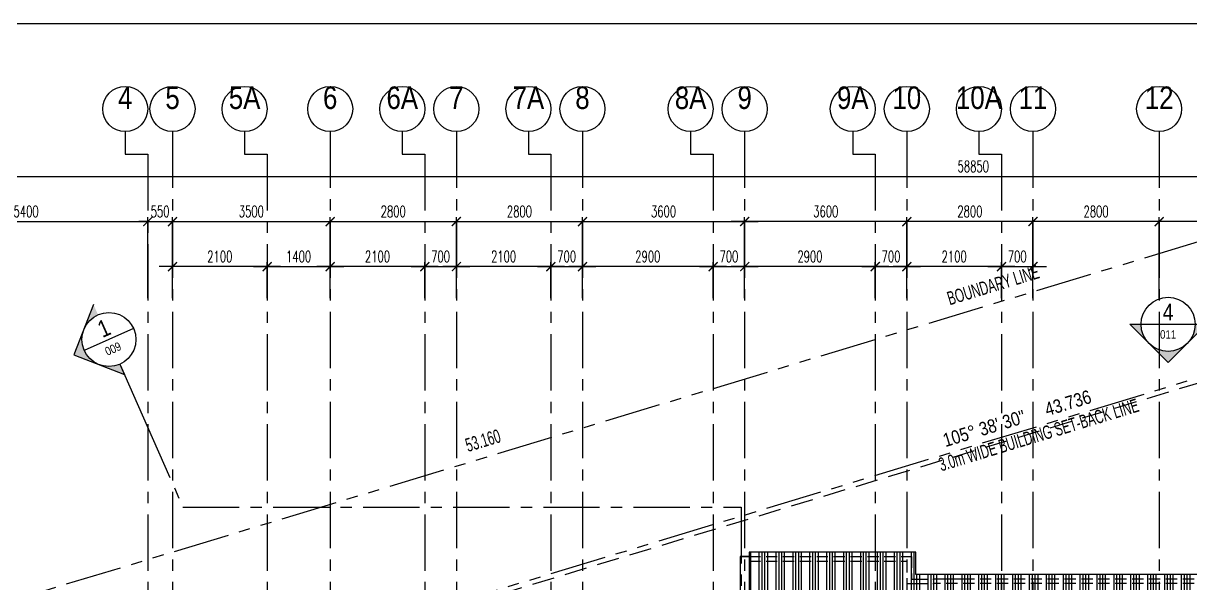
# Model space of a CAD drawing. Extents: x -202 to 81900, y 0 to 57000.
# Drawn here: x 13289 to 39200, y 44561 to 57000 of the extents above; entities that cross this region are included whole.
import ezdxf
from ezdxf.enums import TextEntityAlignment as Align

# ---------------------------------------------------------------- set-up
doc = ezdxf.new("R2010")
doc.units = 0
doc.header["$LTSCALE"] = 1000
doc.header["$MEASUREMENT"] = 0
for name, pattern in [('CENTER', [2, 1.25, -0.25, 0.25, -0.25]), ('DASHED', [0.75, 0.5, -0.25]), ('HIDDEN', [0.375, 0.25, -0.125]), ('PHANTOM', [2.5, 1.25, -0.25, 0.25, -0.25, 0.25, -0.25])]:
    doc.linetypes.add(name, pattern=pattern)
doc.layers.get('0').update_dxf_attribs({"linetype": 'CONTINUOUS'})
doc.layers.get('DEFPOINTS').update_dxf_attribs({"color": 8, "linetype": 'CONTINUOUS'})
for name, color, linetype in [('A-_ANOT----_D-', 7, 'CONTINUOUS'), ('A-_ANOTGRID_E-', 8, 'CENTER'), ('A-_ANOTSYBL_E-', 7, 'CONTINUOUS'), ('A-_ANOTTBLK_E-', 7, 'CONTINUOUS'), ('A-_DOOR----_E-', 7, 'CONTINUOUS'), ('A-_ROOF----_E-', 5, 'CONTINUOUS'), ('A-_ROOF----_H-', 8, 'CONTINUOUS'), ('A-_SANIFIXR_E-', 7, 'CONTINUOUS'), ('A-_SITEBNRY_E-', 1, 'PHANTOM'), ('A-_SITESTBK_E-', 1, 'DASHED'), ('A-_WALL----_E-', 1, 'CONTINUOUS')]:
    doc.layers.add(name, color=color, linetype=linetype)
doc.styles.add('ARIAL-NARROW', font='ARIALN.TTF')
doc.styles.add('ROMANS', font='romans.shx', dxfattribs={"width": 0.65, "height": 250})
doc.dimstyles.new('DIM100', dxfattribs={"dimscale": 100, "dimtxt": 2, "dimasz": 2, "dimexe": 1, "dimexo": 3, "dimgap": 1, "dimtad": 1, "dimdec": 1, "dimzin": 15, "dimtxsty": 'ROMANS', "dimcen": 1, "dimdle": 3, "dimclrd": 8, "dimclre": 8, "dimclrt": 7, "dimazin": 3, "dimtfac": 1, "dimtdec": 1, "dimtix": 1, "dimtmove": 0, "dimatfit": 3, "dimtolj": 1, "dimtzin": 15})

# ---------------------------------------------------------------- blocks, each defined once
blk = doc.blocks.new('SHA10001')
at = {"layer": 'DEFPOINTS'}
blk.add_lwpolyline([(0, 0), (0, 570), (817, 570), (817, 0)], close=True, dxfattribs=at)
at = {"layer": 'A-_ANOTTBLK_E-', "color": 8}
for tag, p, height, style in [('-DWGTTL1-', (698.87, 208.16), 5, 'ARIAL-NARROW'), ('-DWGTTL2-', (698.87, 200.16), 5, 'ARIAL-NARROW'), ('-DWGTTL3-', (698.87, 192.16), 5, 'ARIAL-NARROW'), ('-OWNERSNAME-', (697.85, 167.17), 2, 'ARIAL-NARROW'), ('-ADDRESS-', (697.85, 164.35), 2, 'ARIAL-NARROW'), ('-ADDRESS/POSTCODE-', (697.97, 161.4), 2, 'ARIAL-NARROW'), ('-FREEHOLD-', (747, 156.36), 1.75, 'ROMANS'), ('-SCALE-', (720, 50.65), 2, 'ARIAL-NARROW'), ('-DATE-', (720, 44.75), 2, 'ARIAL-NARROW'), ('-DRAWN-', (720, 38.85), 2, 'ARIAL-NARROW'), ('-CHK-', (720, 32.26), 2, 'ARIAL-NARROW'), ('-DWGNO-', (746.69, 32.5), 3, 'ARIAL-NARROW'), ('-', (786.67, 32.5), 3.5, 'ARIAL-NARROW'), ('-FILENAME-', (720, 26.26), 2, 'ARIAL-NARROW')]:
    blk.add_attdef(tag, p, '', height=height, dxfattribs=dict(at, style=style))
at = {"layer": 'A-_ANOTTBLK_E-', "color": 8, "ltscale": 0.3, "style": 'ARIAL-NARROW'}
blk.add_attdef('-JOBNO-', (747, 44.5), '', height=3.5, dxfattribs=at)
blk = doc.blocks.new('SYMBOL_ELEVBACK')
at = {"layer": 'A-_ANOTSYBL_E-'}
h = blk.add_hatch(color=256, dxfattribs=at)
h.paths.add_polyline_path([(-8.49, 0), (-4.24, -4.24, -0.198912), (-6, 0)])
h.paths.add_polyline_path([(6, 0, -0.198912), (4.24, -4.24), (8.49, 0)])
blk.add_hatch(color=256, dxfattribs=at).paths.add_polyline_path([(-4.24, -4.24), (0, -8.49), (4.24, -4.24, -0.414214)])
for p, q in [((-8.49, 0), (8.49, 0)), ((-8.49, 0), (0, -8.49)), ((0, -8.49), (8.49, 0))]:
    blk.add_line(p, q, dxfattribs=at)
blk.add_circle((0, 0), 6, dxfattribs=at)
blk = doc.blocks.new('SYMBOL_SECTIONLEFT2')
at = {"layer": 'A-_ANOTSYBL_E-'}
h = blk.add_hatch(color=256, dxfattribs=at)
h.paths.add_polyline_path([(0, 8.49), (0, 6, 0.198912), (-4.24, 4.24)])
h.paths.add_polyline_path([(-4.24, -4.24, 0.198912), (0, -6), (0, -8.49)])
blk.add_hatch(color=256, dxfattribs=at).paths.add_polyline_path([(-4.24, -4.24, -0.198912), (-6, 0, -0.198912), (-4.24, 4.24), (-8.49, 0)])
for p, q in [((0, 8.49), (-8.49, 0)), ((-8.49, 0), (0, -8.49)), ((6, 0), (-6, 0)), ((0, -6), (0, -21)), ((0, -6), (0, -8.49))]:
    blk.add_line(p, q, dxfattribs=at)
blk.add_circle((0, 0), 6, dxfattribs=at)
blk = doc.blocks.new('_ARCHTICK')
at = {"color": 0, "linetype": 'BYBLOCK', "const_width": 0.15}
blk.add_lwpolyline([(-0.5, -0.5), (0.5, 0.5)], dxfattribs=at)
blk = doc.blocks.new('*D0')
at = {"layer": 'A-_WALL----_E-', "color": 8}
for p, q in [((16050, 50899), (16050, 52699)), ((16600, 50899), (16600, 52699)), ((16050, 52599), (15850, 52599)), ((16050, 52599), (16600, 52599)), ((16600, 52599), (16800, 52599))]:
    blk.add_line(p, q, dxfattribs=at)
at = {"layer": 'DEFPOINTS', "color": 0}
for p in [(16600, 52599), (16050, 50599), (16600, 50599)]:
    blk.add_point(p, dxfattribs=at)
at = {"layer": 'A-_WALL----_E-', "color": 8, "xscale": 200, "yscale": 200, "zscale": 200}
blk.add_blockref('_ARCHTICK', (16050, 52599), dxfattribs=at)
at = {"layer": 'A-_WALL----_E-', "color": 8, "xscale": 200, "yscale": 200, "zscale": 200, "rotation": 180}
blk.add_blockref('_ARCHTICK', (16600, 52599), dxfattribs=at)
at = {"layer": 'A-_WALL----_E-', "color": 7, "insert": (16325, 52824), "char_height": 250, "attachment_point": 5, "style": 'ROMANS'}
blk.add_mtext('\\A1;550', dxfattribs=at)
blk = doc.blocks.new('*D3')
at = {"layer": 'A-_ANOT----_D-', "color": 8}
for p, q in [((10650, 50899), (10650, 52699)), ((16050, 50899), (16050, 52699)), ((10350, 52599), (16350, 52599))]:
    blk.add_line(p, q, dxfattribs=at)
at = {"layer": 'DEFPOINTS', "color": 0}
for p in [(16050, 52599), (10650, 50599), (16050, 50599)]:
    blk.add_point(p, dxfattribs=at)
at = {"layer": 'A-_ANOT----_D-', "color": 8, "xscale": 200, "yscale": 200, "zscale": 200, "rotation": 180}
blk.add_blockref('_ARCHTICK', (10650, 52599), dxfattribs=at)
at = {"layer": 'A-_ANOT----_D-', "color": 8, "xscale": 200, "yscale": 200, "zscale": 200}
blk.add_blockref('_ARCHTICK', (16050, 52599), dxfattribs=at)
at = {"layer": 'A-_ANOT----_D-', "color": 7, "insert": (13350, 52824), "char_height": 250, "attachment_point": 5, "style": 'ROMANS'}
blk.add_mtext('\\A1;5400', dxfattribs=at)
blk = doc.blocks.new('*D4')
at = {"layer": 'A-_ANOT----_D-', "color": 8}
for p, q in [((16600, 50899), (16600, 52699)), ((20100, 50899), (20100, 52699)), ((16300, 52599), (20400, 52599))]:
    blk.add_line(p, q, dxfattribs=at)
at = {"layer": 'DEFPOINTS', "color": 0}
for p in [(20100, 52599), (16600, 50599), (20100, 50599)]:
    blk.add_point(p, dxfattribs=at)
at = {"layer": 'A-_ANOT----_D-', "color": 8, "xscale": 200, "yscale": 200, "zscale": 200, "rotation": 180}
blk.add_blockref('_ARCHTICK', (16600, 52599), dxfattribs=at)
at = {"layer": 'A-_ANOT----_D-', "color": 8, "xscale": 200, "yscale": 200, "zscale": 200}
blk.add_blockref('_ARCHTICK', (20100, 52599), dxfattribs=at)
at = {"layer": 'A-_ANOT----_D-', "color": 7, "insert": (18350, 52824), "char_height": 250, "attachment_point": 5, "style": 'ROMANS'}
blk.add_mtext('\\A1;3500', dxfattribs=at)
blk = doc.blocks.new('*D5')
at = {"layer": 'A-_ANOT----_D-', "color": 8}
for p, q in [((20100, 50899), (20100, 52699)), ((22900, 50899), (22900, 52699)), ((19800, 52599), (23200, 52599))]:
    blk.add_line(p, q, dxfattribs=at)
at = {"layer": 'DEFPOINTS', "color": 0}
for p in [(22900, 52599), (20100, 50599), (22900, 50599)]:
    blk.add_point(p, dxfattribs=at)
at = {"layer": 'A-_ANOT----_D-', "color": 8, "xscale": 200, "yscale": 200, "zscale": 200, "rotation": 180}
blk.add_blockref('_ARCHTICK', (20100, 52599), dxfattribs=at)
at = {"layer": 'A-_ANOT----_D-', "color": 8, "xscale": 200, "yscale": 200, "zscale": 200}
blk.add_blockref('_ARCHTICK', (22900, 52599), dxfattribs=at)
at = {"layer": 'A-_ANOT----_D-', "color": 7, "insert": (21500, 52824), "char_height": 250, "attachment_point": 5, "style": 'ROMANS'}
blk.add_mtext('\\A1;2800', dxfattribs=at)
blk = doc.blocks.new('*D6')
at = {"layer": 'A-_ANOT----_D-', "color": 8}
for p, q in [((22900, 50899), (22900, 52699)), ((25700, 50899), (25700, 52699)), ((22600, 52599), (26000, 52599))]:
    blk.add_line(p, q, dxfattribs=at)
at = {"layer": 'DEFPOINTS', "color": 0}
for p in [(25700, 52599), (22900, 50599), (25700, 50599)]:
    blk.add_point(p, dxfattribs=at)
at = {"layer": 'A-_ANOT----_D-', "color": 8, "xscale": 200, "yscale": 200, "zscale": 200, "rotation": 180}
blk.add_blockref('_ARCHTICK', (22900, 52599), dxfattribs=at)
at = {"layer": 'A-_ANOT----_D-', "color": 8, "xscale": 200, "yscale": 200, "zscale": 200}
blk.add_blockref('_ARCHTICK', (25700, 52599), dxfattribs=at)
at = {"layer": 'A-_ANOT----_D-', "color": 7, "insert": (24300, 52824), "char_height": 250, "attachment_point": 5, "style": 'ROMANS'}
blk.add_mtext('\\A1;2800', dxfattribs=at)
blk = doc.blocks.new('*D7')
at = {"layer": 'A-_ANOT----_D-', "color": 8}
for p, q in [((25700, 50899), (25700, 52699)), ((29300, 50899), (29300, 52699)), ((25400, 52599), (29600, 52599))]:
    blk.add_line(p, q, dxfattribs=at)
at = {"layer": 'DEFPOINTS', "color": 0}
for p in [(29300, 52599), (25700, 50599), (29300, 50599)]:
    blk.add_point(p, dxfattribs=at)
at = {"layer": 'A-_ANOT----_D-', "color": 8, "xscale": 200, "yscale": 200, "zscale": 200, "rotation": 180}
blk.add_blockref('_ARCHTICK', (25700, 52599), dxfattribs=at)
at = {"layer": 'A-_ANOT----_D-', "color": 8, "xscale": 200, "yscale": 200, "zscale": 200}
blk.add_blockref('_ARCHTICK', (29300, 52599), dxfattribs=at)
at = {"layer": 'A-_ANOT----_D-', "color": 7, "insert": (27500, 52824), "char_height": 250, "attachment_point": 5, "style": 'ROMANS'}
blk.add_mtext('\\A1;3600', dxfattribs=at)
blk = doc.blocks.new('*D14')
at = {"layer": 'A-_ANOT----_D-', "color": 8}
for p, q in [((4950, 50899), (4950, 53699)), ((63800, 49899), (63800, 53699)), ((4650, 53599), (64100, 53599))]:
    blk.add_line(p, q, dxfattribs=at)
at = {"layer": 'DEFPOINTS', "color": 0}
for p in [(63800, 53599), (4950, 50599), (63800, 49599)]:
    blk.add_point(p, dxfattribs=at)
at = {"layer": 'A-_ANOT----_D-', "color": 8, "xscale": 200, "yscale": 200, "zscale": 200, "rotation": 180}
blk.add_blockref('_ARCHTICK', (4950, 53599), dxfattribs=at)
at = {"layer": 'A-_ANOT----_D-', "color": 8, "xscale": 200, "yscale": 200, "zscale": 200}
blk.add_blockref('_ARCHTICK', (63800, 53599), dxfattribs=at)
at = {"layer": 'A-_ANOT----_D-', "color": 7, "insert": (34375, 53824), "char_height": 250, "attachment_point": 5, "style": 'ROMANS'}
blk.add_mtext('\\A1;58850', dxfattribs=at)
blk = doc.blocks.new('*D23')
at = {"layer": 'A-_ANOT----_D-', "color": 8}
for p, q in [((38500, 50899), (38500, 52699)), ((42000, 50899), (42000, 52699)), ((42300, 52599), (38200, 52599))]:
    blk.add_line(p, q, dxfattribs=at)
at = {"layer": 'DEFPOINTS', "color": 0}
for p in [(38500, 52599), (38500, 50599), (42000, 50599)]:
    blk.add_point(p, dxfattribs=at)
at = {"layer": 'A-_ANOT----_D-', "color": 8, "xscale": 200, "yscale": 200, "zscale": 200, "rotation": 180}
blk.add_blockref('_ARCHTICK', (38500, 52599), dxfattribs=at)
at = {"layer": 'A-_ANOT----_D-', "color": 8, "xscale": 200, "yscale": 200, "zscale": 200}
blk.add_blockref('_ARCHTICK', (42000, 52599), dxfattribs=at)
at = {"layer": 'A-_ANOT----_D-', "color": 7, "insert": (40250, 52824), "char_height": 250, "attachment_point": 5, "style": 'ROMANS'}
blk.add_mtext('\\A1;3500', dxfattribs=at)
blk = doc.blocks.new('*D24')
at = {"layer": 'A-_ANOT----_D-', "color": 8}
for p, q in [((35700, 50899), (35700, 52699)), ((38500, 50899), (38500, 52699)), ((38800, 52599), (35400, 52599))]:
    blk.add_line(p, q, dxfattribs=at)
at = {"layer": 'DEFPOINTS', "color": 0}
for p in [(35700, 52599), (35700, 50599), (38500, 50599)]:
    blk.add_point(p, dxfattribs=at)
at = {"layer": 'A-_ANOT----_D-', "color": 8, "xscale": 200, "yscale": 200, "zscale": 200, "rotation": 180}
blk.add_blockref('_ARCHTICK', (35700, 52599), dxfattribs=at)
at = {"layer": 'A-_ANOT----_D-', "color": 8, "xscale": 200, "yscale": 200, "zscale": 200}
blk.add_blockref('_ARCHTICK', (38500, 52599), dxfattribs=at)
at = {"layer": 'A-_ANOT----_D-', "color": 7, "insert": (37100, 52824), "char_height": 250, "attachment_point": 5, "style": 'ROMANS'}
blk.add_mtext('\\A1;2800', dxfattribs=at)
blk = doc.blocks.new('*D25')
at = {"layer": 'A-_ANOT----_D-', "color": 8}
for p, q in [((32900, 50899), (32900, 52699)), ((35700, 50899), (35700, 52699)), ((36000, 52599), (32600, 52599))]:
    blk.add_line(p, q, dxfattribs=at)
at = {"layer": 'DEFPOINTS', "color": 0}
for p in [(32900, 52599), (32900, 50599), (35700, 50599)]:
    blk.add_point(p, dxfattribs=at)
at = {"layer": 'A-_ANOT----_D-', "color": 8, "xscale": 200, "yscale": 200, "zscale": 200, "rotation": 180}
blk.add_blockref('_ARCHTICK', (32900, 52599), dxfattribs=at)
at = {"layer": 'A-_ANOT----_D-', "color": 8, "xscale": 200, "yscale": 200, "zscale": 200}
blk.add_blockref('_ARCHTICK', (35700, 52599), dxfattribs=at)
at = {"layer": 'A-_ANOT----_D-', "color": 7, "insert": (34300, 52824), "char_height": 250, "attachment_point": 5, "style": 'ROMANS'}
blk.add_mtext('\\A1;2800', dxfattribs=at)
blk = doc.blocks.new('*D26')
at = {"layer": 'A-_ANOT----_D-', "color": 8}
for p, q in [((29300, 50899), (29300, 52699)), ((32900, 50899), (32900, 52699)), ((33200, 52599), (29000, 52599))]:
    blk.add_line(p, q, dxfattribs=at)
at = {"layer": 'DEFPOINTS', "color": 0}
for p in [(29300, 52599), (29300, 50599), (32900, 50599)]:
    blk.add_point(p, dxfattribs=at)
at = {"layer": 'A-_ANOT----_D-', "color": 8, "xscale": 200, "yscale": 200, "zscale": 200, "rotation": 180}
blk.add_blockref('_ARCHTICK', (29300, 52599), dxfattribs=at)
at = {"layer": 'A-_ANOT----_D-', "color": 8, "xscale": 200, "yscale": 200, "zscale": 200}
blk.add_blockref('_ARCHTICK', (32900, 52599), dxfattribs=at)
at = {"layer": 'A-_ANOT----_D-', "color": 7, "insert": (31100, 52824), "char_height": 250, "attachment_point": 5, "style": 'ROMANS'}
blk.add_mtext('\\A1;3600', dxfattribs=at)
blk = doc.blocks.new('*D33')
at = {"layer": 'A-_ANOT----_D-', "color": 8}
for p, q in [((18400, 51599), (20400, 51599)), ((18700, 50899), (18700, 51699)), ((20100, 50899), (20100, 51699))]:
    blk.add_line(p, q, dxfattribs=at)
at = {"layer": 'DEFPOINTS', "color": 0}
for p in [(20100, 51599), (18700, 50599), (20100, 50599)]:
    blk.add_point(p, dxfattribs=at)
at = {"layer": 'A-_ANOT----_D-', "color": 8, "xscale": 200, "yscale": 200, "zscale": 200, "rotation": 180}
blk.add_blockref('_ARCHTICK', (18700, 51599), dxfattribs=at)
at = {"layer": 'A-_ANOT----_D-', "color": 8, "xscale": 200, "yscale": 200, "zscale": 200}
blk.add_blockref('_ARCHTICK', (20100, 51599), dxfattribs=at)
at = {"layer": 'A-_ANOT----_D-', "color": 7, "insert": (19400, 51824), "char_height": 250, "attachment_point": 5, "style": 'ROMANS'}
blk.add_mtext('\\A1;1400', dxfattribs=at)
blk = doc.blocks.new('*D34')
at = {"layer": 'A-_ANOT----_D-', "color": 8}
for p, q in [((19000, 51599), (16300, 51599)), ((16600, 50899), (16600, 51699)), ((18700, 50899), (18700, 51699))]:
    blk.add_line(p, q, dxfattribs=at)
at = {"layer": 'DEFPOINTS', "color": 0}
for p in [(16600, 51599), (16600, 50599), (18700, 50599)]:
    blk.add_point(p, dxfattribs=at)
at = {"layer": 'A-_ANOT----_D-', "color": 8, "xscale": 200, "yscale": 200, "zscale": 200, "rotation": 180}
blk.add_blockref('_ARCHTICK', (16600, 51599), dxfattribs=at)
at = {"layer": 'A-_ANOT----_D-', "color": 8, "xscale": 200, "yscale": 200, "zscale": 200}
blk.add_blockref('_ARCHTICK', (18700, 51599), dxfattribs=at)
at = {"layer": 'A-_ANOT----_D-', "color": 7, "insert": (17650, 51824), "char_height": 250, "attachment_point": 5, "style": 'ROMANS'}
blk.add_mtext('\\A1;2100', dxfattribs=at)
blk = doc.blocks.new('*D35')
at = {"layer": 'A-_ANOT----_D-', "color": 8}
for p, q in [((21900, 51599), (23200, 51599)), ((22200, 50899), (22200, 51699)), ((22900, 50899), (22900, 51699))]:
    blk.add_line(p, q, dxfattribs=at)
at = {"layer": 'DEFPOINTS', "color": 0}
for p in [(22900, 51599), (22200, 50599), (22900, 50599)]:
    blk.add_point(p, dxfattribs=at)
at = {"layer": 'A-_ANOT----_D-', "color": 8, "xscale": 200, "yscale": 200, "zscale": 200, "rotation": 180}
blk.add_blockref('_ARCHTICK', (22200, 51599), dxfattribs=at)
at = {"layer": 'A-_ANOT----_D-', "color": 8, "xscale": 200, "yscale": 200, "zscale": 200}
blk.add_blockref('_ARCHTICK', (22900, 51599), dxfattribs=at)
at = {"layer": 'A-_ANOT----_D-', "color": 7, "insert": (22550, 51824), "char_height": 250, "attachment_point": 5, "style": 'ROMANS'}
blk.add_mtext('\\A1;700', dxfattribs=at)
blk = doc.blocks.new('*D36')
at = {"layer": 'A-_ANOT----_D-', "color": 8}
for p, q in [((22500, 51599), (19800, 51599)), ((20100, 50899), (20100, 51699)), ((22200, 50899), (22200, 51699))]:
    blk.add_line(p, q, dxfattribs=at)
at = {"layer": 'DEFPOINTS', "color": 0}
for p in [(20100, 51599), (20100, 50599), (22200, 50599)]:
    blk.add_point(p, dxfattribs=at)
at = {"layer": 'A-_ANOT----_D-', "color": 8, "xscale": 200, "yscale": 200, "zscale": 200, "rotation": 180}
blk.add_blockref('_ARCHTICK', (20100, 51599), dxfattribs=at)
at = {"layer": 'A-_ANOT----_D-', "color": 8, "xscale": 200, "yscale": 200, "zscale": 200}
blk.add_blockref('_ARCHTICK', (22200, 51599), dxfattribs=at)
at = {"layer": 'A-_ANOT----_D-', "color": 7, "insert": (21150, 51824), "char_height": 250, "attachment_point": 5, "style": 'ROMANS'}
blk.add_mtext('\\A1;2100', dxfattribs=at)
blk = doc.blocks.new('*D37')
at = {"layer": 'A-_ANOT----_D-', "color": 8}
for p, q in [((24700, 51599), (26000, 51599)), ((25000, 50899), (25000, 51699)), ((25700, 50899), (25700, 51699))]:
    blk.add_line(p, q, dxfattribs=at)
at = {"layer": 'DEFPOINTS', "color": 0}
for p in [(25700, 51599), (25000, 50599), (25700, 50599)]:
    blk.add_point(p, dxfattribs=at)
at = {"layer": 'A-_ANOT----_D-', "color": 8, "xscale": 200, "yscale": 200, "zscale": 200, "rotation": 180}
blk.add_blockref('_ARCHTICK', (25000, 51599), dxfattribs=at)
at = {"layer": 'A-_ANOT----_D-', "color": 8, "xscale": 200, "yscale": 200, "zscale": 200}
blk.add_blockref('_ARCHTICK', (25700, 51599), dxfattribs=at)
at = {"layer": 'A-_ANOT----_D-', "color": 7, "insert": (25350, 51824), "char_height": 250, "attachment_point": 5, "style": 'ROMANS'}
blk.add_mtext('\\A1;700', dxfattribs=at)
blk = doc.blocks.new('*D38')
at = {"layer": 'A-_ANOT----_D-', "color": 8}
for p, q in [((25300, 51599), (22600, 51599)), ((22900, 50899), (22900, 51699)), ((25000, 50899), (25000, 51699))]:
    blk.add_line(p, q, dxfattribs=at)
at = {"layer": 'DEFPOINTS', "color": 0}
for p in [(22900, 51599), (22900, 50599), (25000, 50599)]:
    blk.add_point(p, dxfattribs=at)
at = {"layer": 'A-_ANOT----_D-', "color": 8, "xscale": 200, "yscale": 200, "zscale": 200, "rotation": 180}
blk.add_blockref('_ARCHTICK', (22900, 51599), dxfattribs=at)
at = {"layer": 'A-_ANOT----_D-', "color": 8, "xscale": 200, "yscale": 200, "zscale": 200}
blk.add_blockref('_ARCHTICK', (25000, 51599), dxfattribs=at)
at = {"layer": 'A-_ANOT----_D-', "color": 7, "insert": (23950, 51824), "char_height": 250, "attachment_point": 5, "style": 'ROMANS'}
blk.add_mtext('\\A1;2100', dxfattribs=at)
blk = doc.blocks.new('*D39')
at = {"layer": 'A-_ANOT----_D-', "color": 8}
for p, q in [((28300, 51599), (29600, 51599)), ((28600, 50899), (28600, 51699)), ((29300, 50899), (29300, 51699))]:
    blk.add_line(p, q, dxfattribs=at)
at = {"layer": 'DEFPOINTS', "color": 0}
for p in [(29300, 51599), (28600, 50599), (29300, 50599)]:
    blk.add_point(p, dxfattribs=at)
at = {"layer": 'A-_ANOT----_D-', "color": 8, "xscale": 200, "yscale": 200, "zscale": 200, "rotation": 180}
blk.add_blockref('_ARCHTICK', (28600, 51599), dxfattribs=at)
at = {"layer": 'A-_ANOT----_D-', "color": 8, "xscale": 200, "yscale": 200, "zscale": 200}
blk.add_blockref('_ARCHTICK', (29300, 51599), dxfattribs=at)
at = {"layer": 'A-_ANOT----_D-', "color": 7, "insert": (28950, 51824), "char_height": 250, "attachment_point": 5, "style": 'ROMANS'}
blk.add_mtext('\\A1;700', dxfattribs=at)
blk = doc.blocks.new('*D40')
at = {"layer": 'A-_ANOT----_D-', "color": 8}
for p, q in [((28900, 51599), (25400, 51599)), ((25700, 50899), (25700, 51699)), ((28600, 50899), (28600, 51699))]:
    blk.add_line(p, q, dxfattribs=at)
at = {"layer": 'DEFPOINTS', "color": 0}
for p in [(25700, 51599), (25700, 50599), (28600, 50599)]:
    blk.add_point(p, dxfattribs=at)
at = {"layer": 'A-_ANOT----_D-', "color": 8, "xscale": 200, "yscale": 200, "zscale": 200, "rotation": 180}
blk.add_blockref('_ARCHTICK', (25700, 51599), dxfattribs=at)
at = {"layer": 'A-_ANOT----_D-', "color": 8, "xscale": 200, "yscale": 200, "zscale": 200}
blk.add_blockref('_ARCHTICK', (28600, 51599), dxfattribs=at)
at = {"layer": 'A-_ANOT----_D-', "color": 7, "insert": (27150, 51824), "char_height": 250, "attachment_point": 5, "style": 'ROMANS'}
blk.add_mtext('\\A1;2900', dxfattribs=at)
blk = doc.blocks.new('*D41')
at = {"layer": 'A-_ANOT----_D-', "color": 8}
for p, q in [((31900, 51599), (33200, 51599)), ((32200, 50899), (32200, 51699)), ((32900, 50899), (32900, 51699))]:
    blk.add_line(p, q, dxfattribs=at)
at = {"layer": 'DEFPOINTS', "color": 0}
for p in [(32900, 51599), (32200, 50599), (32900, 50599)]:
    blk.add_point(p, dxfattribs=at)
at = {"layer": 'A-_ANOT----_D-', "color": 8, "xscale": 200, "yscale": 200, "zscale": 200, "rotation": 180}
blk.add_blockref('_ARCHTICK', (32200, 51599), dxfattribs=at)
at = {"layer": 'A-_ANOT----_D-', "color": 8, "xscale": 200, "yscale": 200, "zscale": 200}
blk.add_blockref('_ARCHTICK', (32900, 51599), dxfattribs=at)
at = {"layer": 'A-_ANOT----_D-', "color": 7, "insert": (32550, 51824), "char_height": 250, "attachment_point": 5, "style": 'ROMANS'}
blk.add_mtext('\\A1;700', dxfattribs=at)
blk = doc.blocks.new('*D42')
at = {"layer": 'A-_ANOT----_D-', "color": 8}
for p, q in [((32500, 51599), (29000, 51599)), ((29300, 50899), (29300, 51699)), ((32200, 50899), (32200, 51699))]:
    blk.add_line(p, q, dxfattribs=at)
at = {"layer": 'DEFPOINTS', "color": 0}
for p in [(29300, 51599), (29300, 50599), (32200, 50599)]:
    blk.add_point(p, dxfattribs=at)
at = {"layer": 'A-_ANOT----_D-', "color": 8, "xscale": 200, "yscale": 200, "zscale": 200, "rotation": 180}
blk.add_blockref('_ARCHTICK', (29300, 51599), dxfattribs=at)
at = {"layer": 'A-_ANOT----_D-', "color": 8, "xscale": 200, "yscale": 200, "zscale": 200}
blk.add_blockref('_ARCHTICK', (32200, 51599), dxfattribs=at)
at = {"layer": 'A-_ANOT----_D-', "color": 7, "insert": (30750, 51824), "char_height": 250, "attachment_point": 5, "style": 'ROMANS'}
blk.add_mtext('\\A1;2900', dxfattribs=at)
blk = doc.blocks.new('*D43')
at = {"layer": 'A-_ANOT----_D-', "color": 8}
for p, q in [((34700, 51599), (36000, 51599)), ((35000, 50899), (35000, 51699)), ((35700, 50899), (35700, 51699))]:
    blk.add_line(p, q, dxfattribs=at)
at = {"layer": 'DEFPOINTS', "color": 0}
for p in [(35700, 51599), (35000, 50599), (35700, 50599)]:
    blk.add_point(p, dxfattribs=at)
at = {"layer": 'A-_ANOT----_D-', "color": 8, "xscale": 200, "yscale": 200, "zscale": 200, "rotation": 180}
blk.add_blockref('_ARCHTICK', (35000, 51599), dxfattribs=at)
at = {"layer": 'A-_ANOT----_D-', "color": 8, "xscale": 200, "yscale": 200, "zscale": 200}
blk.add_blockref('_ARCHTICK', (35700, 51599), dxfattribs=at)
at = {"layer": 'A-_ANOT----_D-', "color": 7, "insert": (35350, 51824), "char_height": 250, "attachment_point": 5, "style": 'ROMANS'}
blk.add_mtext('\\A1;700', dxfattribs=at)
blk = doc.blocks.new('*D44')
at = {"layer": 'A-_ANOT----_D-', "color": 8}
for p, q in [((35300, 51599), (32600, 51599)), ((32900, 50899), (32900, 51699)), ((35000, 50899), (35000, 51699))]:
    blk.add_line(p, q, dxfattribs=at)
at = {"layer": 'DEFPOINTS', "color": 0}
for p in [(32900, 51599), (32900, 50599), (35000, 50599)]:
    blk.add_point(p, dxfattribs=at)
at = {"layer": 'A-_ANOT----_D-', "color": 8, "xscale": 200, "yscale": 200, "zscale": 200, "rotation": 180}
blk.add_blockref('_ARCHTICK', (32900, 51599), dxfattribs=at)
at = {"layer": 'A-_ANOT----_D-', "color": 8, "xscale": 200, "yscale": 200, "zscale": 200}
blk.add_blockref('_ARCHTICK', (35000, 51599), dxfattribs=at)
at = {"layer": 'A-_ANOT----_D-', "color": 7, "insert": (33950, 51824), "char_height": 250, "attachment_point": 5, "style": 'ROMANS'}
blk.add_mtext('\\A1;2100', dxfattribs=at)

msp = doc.modelspace()

# ---------------------------------------------------------------- hatches: boundary and pattern name
at = {"layer": 'A-_ROOF----_H-'}
h = msp.add_hatch(dxfattribs=at)
h.set_pattern_fill('ANSI34', color=256, scale=500, angle=45, style=0)
h.paths.add_polyline_path([(19899.97, 43761.38), (19899.97, 42661.38), (16499.97, 42661.38), (16499.97, 40761.39), (16599.97, 40761.39), (16599.97, 41561.38), (19499.97, 41561.38), (19499.97, 39661.37), (19999.97, 39661.37), (19999.97, 41561.38), (22899.97, 41561.38), (22899.97, 42161.38), (27249.97, 42161.38), (27249.97, 42011.38), (27549.97, 42311.38), (27549.97, 42161.38), (29199.97, 42161.38), (29199.97, 44261.38), (25499.97, 44261.38), (25499.97, 43761.38)])
h.paths.add_polyline_path([(35699.97, 43161.38), (35699.97, 43661.38), (38599.97, 43661.38), (38599.97, 43161.38), (39099.97, 43161.38), (39099.97, 43661.38), (41899.97, 43661.38), (41899.97, 44761.38), (33099.97, 44761.38), (33099.97, 45261.38), (29399.97, 45261.38), (29399.97, 43161.38), (31049.97, 43161.38), (31049.97, 43311.38), (31349.97, 43011.38), (31349.97, 43161.38)])
h.paths.add_polyline_path([(48299.97, 43161.38), (52649.97, 43161.38), (52649.97, 43011.38), (52949.97, 43311.38), (52949.97, 43161.38), (54799.97, 43161.38), (54799.97, 45261.38), (50899.97, 45261.38), (50899.97, 44761.38), (42099.97, 44761.38), (42099.97, 43661.38), (44899.97, 43661.38), (44899.97, 43161.38), (45399.97, 43161.38), (45399.97, 43661.38), (48299.97, 43661.38)])
h.paths.add_polyline_path([(56799.96, 32061.38), (52599.97, 32061.38), (52599.97, 30461.38), (58149.97, 30461.38), (58149.97, 30611.38), (58449.97, 30311.38), (58449.97, 30461.38), (60899.97, 30461.38), (60899.97, 31061.38), (57799.97, 31061.38), (57799.97, 30961.37), (56799.96, 30961.35)])
h.paths.add_polyline_path([(47599.97, 23261.38), (47599.97, 21261.38), (54599.97, 21261.38), (54599.97, 23261.38), (51249.97, 23261.38), (51249.97, 23411.38), (50949.97, 23111.38), (50949.97, 23261.38)])
h.paths.add_polyline_path([(32099.97, 23261.38), (28749.97, 23261.38), (28749.97, 23111.38), (28449.97, 23411.38), (28449.97, 23261.38), (25099.97, 23261.38), (25099.97, 21261.38), (32099.97, 21261.38)])

# ---------------------------------------------------------------- linework, layer by layer
at = {"layer": 'A-_ANOTGRID_E-'}
for p, q in [((16600, 54598.55), (16600, 33661.37)), ((20099.97, 54598.55), (20099.97, 32961.37)), ((22899.97, 54598.55), (22899.97, 32961.37)), ((25699.97, 54598.55), (25699.97, 32961.37)), ((29299.97, 54598.55), (29299.97, 32961.37)), ((32899.97, 54598.55), (32899.97, 32961.37)), ((35699.97, 54598.55), (35699.97, 32961.37)), ((38499.97, 54598.55), (38499.97, 20761.37))]:
    msp.add_line(p, q, dxfattribs=at)
for points in [[(15550, 54598.55), (15550, 54098.55), (16050, 54098.55), (16050, 33661.37)], [(18199.97, 54598.55), (18199.97, 54098.55), (18699.97, 54098.55), (18699.97, 20761.37)], [(21699.97, 54598.55), (21699.97, 54098.55), (22199.97, 54098.55), (22199.97, 20761.37)], [(24499.97, 54598.55), (24499.97, 54098.55), (24999.97, 54098.55), (24999.97, 20761.37)], [(28099.97, 54598.55), (28099.97, 54098.55), (28599.97, 54098.55), (28599.97, 20761.37)], [(31699.97, 54598.55), (31699.97, 54098.55), (32199.97, 54098.55), (32199.97, 20761.37)], [(34499.97, 54598.55), (34499.97, 54098.55), (34999.97, 54098.55), (34999.97, 20761.37)]]:
    msp.add_lwpolyline(points, dxfattribs=at)
at = {"layer": 'A-_ANOTGRID_E-', "linetype": 'BYBLOCK'}
for centre in [(15550, 55098.55), (16600.03, 55098.55), (18199.97, 55098.55), (20099.97, 55098.55), (21699.97, 55098.55), (22899.97, 55098.55), (24499.97, 55098.55), (25699.97, 55098.55), (28099.97, 55098.55), (29299.97, 55098.55), (31699.97, 55098.55), (32899.97, 55098.55), (34499.97, 55098.55), (35699.97, 55098.55), (38499.97, 55098.55)]:
    msp.add_circle(centre, 500, dxfattribs=at)
at = {"layer": 'A-_ANOTSYBL_E-', "linetype": 'CENTER'}
msp.add_lwpolyline([(16036.7, 48060.69), (16831.44, 46261.37), (29225, 46261.37), (29225, 18201.97), (29225, 18201.97), (32707.74, 10316.93)], dxfattribs=at)
at = {"layer": 'A-_ROOF----_E-'}
msp.add_lwpolyline([(35699.97, 43161.38), (35699.97, 43661.38), (38599.97, 43661.38), (38599.97, 43161.38), (39099.97, 43161.38), (39099.97, 43661.38), (41899.97, 43661.38), (41899.97, 44761.38), (33099.97, 44761.38), (33099.97, 45261.38), (29399.97, 45261.38), (29399.97, 43161.38), (31049.97, 43161.38), (31049.97, 43311.38), (31349.97, 43011.38), (31349.97, 43161.38), (35699.97, 43161.38)], dxfattribs=at)
at = {"layer": 'A-_SANIFIXR_E-'}
msp.add_line((29399.97, 45161.38), (29399.97, 43161.38), dxfattribs=at)
at = {"layer": 'A-_SITEBNRY_E-', "color": 8}
msp.add_line((10651.71, 40439.54), (52325.62, 53057.29), dxfattribs=at)
at = {"layer": 'A-_SITEBNRY_E-'}
msp.add_lwpolyline([(6162.39, 29326.98), (-107.02, 40210.29), (50759.07, 55598.55), (69500, 27179.74)], dxfattribs=at)
at = {"layer": 'A-_SITESTBK_E-'}
msp.add_lwpolyline([(47429.4, 21865.01), (18599.97, 22761.37), (8801.43, 39771.04), (49486.31, 52079.23), (69451.7, 21803.63), (61424.43, 22761.37), (47429.4, 21865.01)], close=True, dxfattribs=at)
at = {"layer": 'A-_WALL----_E-'}
for p, q in [((29399.97, 45161.38), (29199.97, 45161.38)), ((29199.97, 45161.38), (29199.97, 34561.38)), ((29199.97, 45161.38), (29399.97, 45161.38)), ((29399.97, 45161.38), (29199.97, 45161.38)), ((29199.97, 45161.38), (29399.97, 45161.38)), ((29199.97, 45161.38), (29399.97, 45161.38)), ((29399.97, 45161.38), (29199.97, 45161.38)), ((29399.97, 45161.38), (29199.97, 45161.38)), ((29199.97, 45161.38), (29399.97, 45161.38)), ((29199.97, 45161.38), (29399.97, 45161.38)), ((29399.97, 45161.38), (29199.97, 45161.38)), ((29399.97, 45161.38), (29399.97, 40761.38))]:
    msp.add_line(p, q, dxfattribs=at)
at = {"layer": 'A-_WALL----_E-', "color": 8, "linetype": 'HIDDEN'}
for p, q in [((29399.97, 45161.38), (32999.97, 45161.38)), ((32999.97, 45161.38), (32999.97, 44661.38)), ((29399.97, 45061.38), (32899.97, 45061.38)), ((32899.97, 45061.38), (32899.97, 44561.38)), ((32999.97, 44661.38), (33099.97, 44661.38)), ((33099.97, 44661.38), (33499.97, 44661.38)), ((33499.97, 44561.38), (33499.97, 44661.38)), ((34249.97, 44661.38), (33499.97, 44661.38)), ((34249.97, 44661.38), (33499.97, 44661.38)), ((33499.97, 44561.38), (33499.97, 44661.38)), ((33499.97, 44161.38), (33499.97, 44661.38)), ((41899.97, 44661.38), (33499.97, 44661.38)), ((32899.97, 44561.38), (33099.97, 44561.38)), ((33099.97, 44561.38), (33499.97, 44561.38)), ((41899.97, 44561.38), (33499.97, 44561.38))]:
    msp.add_line(p, q, dxfattribs=at)

# ---------------------------------------------------------------- block references
at = {"layer": 'A-_ANOTSYBL_E-'}
ref = msp.add_blockref('SYMBOL_SECTIONLEFT2', (15188.23, 49981.66), dxfattribs=dict(at, xscale=100.0000000000029, yscale=100, zscale=100, rotation=23.83057413237726))
ref.add_attrib('-NO-', '1', dxfattribs={"height": 375, "rotation": 23.830574, "style": 'ARIAL-NARROW'}).set_placement((15077.51, 50232.31), align=Align.MIDDLE_CENTER)
ref.add_attrib('-REFNO-', '009', dxfattribs={"height": 187.5, "rotation": 23.830574, "style": 'ARIAL-NARROW'}).set_placement((15241.37, 49861.34), align=Align.TOP_CENTER)
ref = msp.add_blockref('SYMBOL_ELEVBACK', (38700, 50318.74), dxfattribs=dict(at, xscale=100, yscale=100, zscale=100))
ref.add_attrib('-NO-', '4', dxfattribs={"height": 375, "style": 'ARIAL-NARROW'}).set_placement((38700, 50592.76), align=Align.MIDDLE_CENTER)
ref.add_attrib('-REFNO-', '011', dxfattribs={"height": 187.5, "style": 'ARIAL-NARROW'}).set_placement((38700, 50187.21), align=Align.TOP_CENTER)
at = {"layer": 'A-_ANOTTBLK_E-', "xscale": 100, "yscale": 100, "zscale": 100}
msp.add_blockref('SHA10001', (0, 0), dxfattribs=at)
at = {"layer": 'A-_DOOR----_E-', "xscale": 100, "yscale": 100, "zscale": 100}
msp.add_blockref('SHA10001', (0, 0), dxfattribs=at)

# ---------------------------------------------------------------- texts
at = {"layer": 'A-_ANOTGRID_E-', "color": 7, "style": 'ARIAL-NARROW'}
for s, p in [('4', (15550, 55098.55)), ('5', (16600.03, 55098.55)), ('5A', (18199.97, 55098.55)), ('6', (20099.97, 55098.55)), ('6A', (21699.97, 55098.55)), ('7', (22899.97, 55098.55)), ('7A', (24499.97, 55098.55)), ('8', (25699.97, 55098.55)), ('8A', (28099.97, 55098.55)), ('9', (29299.97, 55098.55)), ('9A', (31699.97, 55098.55)), ('10', (32899.97, 55098.55)), ('10A', (34499.97, 55098.55)), ('11', (35699.97, 55098.55)), ('12', (38499.97, 55098.55))]:
    msp.add_text(s, height=500, dxfattribs=at).set_placement(p, align=Align.CENTER)
at = {"layer": 'A-_SITEBNRY_E-', "style": 'ARIAL-NARROW', "width": 0.75}
msp.add_text('BOUNDARY LINE', height=300, rotation=16.873109, dxfattribs=at).set_placement((34858.98, 51045.09), align=Align.CENTER)
msp.add_text('53.160', height=300, rotation=16.873109, dxfattribs=at).set_placement((23157.22, 47482.55))
at = {"layer": 'A-_SITEBNRY_E-', "insert": (33669.45, 47878.64), "char_height": 300, "width": 8770.8618, "attachment_point": 1, "rotation": 16.873109, "style": 'ARIAL-NARROW'}
msp.add_mtext('105%%d 38\' 30"     43.736', dxfattribs=at)
at = {"layer": 'A-_SITESTBK_E-', "style": 'ARIAL-NARROW', "width": 0.75}
msp.add_text('3.0m WIDE BUILDING SET-BACK LINE', height=300, rotation=16.873109, dxfattribs=at).set_placement((35870.01, 47721.65), align=Align.CENTER)

# ---------------------------------------------------------------- dimensions: what is measured, and where the dimension line sits
at = {"layer": 'A-_ANOT----_D-'}
for base, p1, p2, picture, middle in [((63799.97, 53598.55), (4950, 50598.55), (63799.97, 49598.55), '*D14', (34374.99, 53823.55)), ((16050, 52598.55), (10650, 50598.55), (16050, 50598.55), '*D3', (13350, 52823.55)), ((20099.97, 52598.55), (16600, 50598.55), (20099.97, 50598.55), '*D4', (18349.99, 52823.55)), ((22899.97, 52598.55), (20099.97, 50598.55), (22899.97, 50598.55), '*D5', (21499.97, 52823.55)), ((25699.97, 52598.55), (22899.97, 50598.55), (25699.97, 50598.55), '*D6', (24299.97, 52823.55)), ((29299.97, 52598.55), (25699.97, 50598.55), (29299.97, 50598.55), '*D7', (27499.97, 52823.55)), ((16600, 51598.55), (18699.97, 50598.55), (16600, 50598.55), '*D34', (17649.99, 51823.55)), ((20100, 51598.55), (18700, 50598.55), (20100, 50598.55), '*D33', (19400, 51823.55)), ((20099.97, 51598.55), (22199.95, 50598.55), (20099.97, 50598.55), '*D36', (21149.96, 51823.55)), ((22899.97, 51598.55), (22199.97, 50598.55), (22899.97, 50598.55), '*D35', (22549.97, 51823.55)), ((22899.97, 51598.55), (24999.95, 50598.55), (22899.97, 50598.55), '*D38', (23949.96, 51823.55)), ((25699.97, 51598.55), (24999.97, 50598.55), (25699.97, 50598.55), '*D37', (25349.97, 51823.55)), ((25699.97, 51598.55), (28599.97, 50598.55), (25699.97, 50598.55), '*D40', (27149.97, 51823.55)), ((29299.97, 51598.55), (28599.97, 50598.55), (29299.97, 50598.55), '*D39', (28949.97, 51823.55)), ((29299.97, 51598.55), (32199.97, 50598.55), (29299.97, 50598.55), '*D42', (30749.97, 51823.55)), ((32899.97, 51598.55), (32199.97, 50598.55), (32899.97, 50598.55), '*D41', (32549.97, 51823.55)), ((32899.97, 51598.55), (34999.97, 50598.55), (32899.97, 50598.55), '*D44', (33949.97, 51823.55)), ((35699.97, 51598.55), (34999.97, 50598.55), (35699.97, 50598.55), '*D43', (35349.97, 51823.55))]:
    dim = msp.add_linear_dim(base=base, p1=p1, p2=p2, dimstyle='DIM100', dxfattribs=at)
    dim.commit()
    dim.dimension.update_dxf_attribs({"geometry": picture, "text_midpoint": middle})
for base, p1, p2, picture, middle in [((29299.97, 52598.55), (32899.97, 50598.55), (29299.97, 50598.55), '*D26', (31099.97, 52823.55)), ((32899.97, 52598.55), (35699.97, 50598.55), (32899.97, 50598.55), '*D25', (34299.97, 52823.55)), ((35699.97, 52598.55), (38499.97, 50598.55), (35699.97, 50598.55), '*D24', (37099.97, 52823.55)), ((38499.97, 52598.55), (41999.95, 50598.55), (38499.97, 50598.55), '*D23', (40249.96, 52823.55))]:
    dim = msp.add_linear_dim(base=base, p1=p1, p2=p2, angle=180, dimstyle='DIM100', dxfattribs=at)
    dim.commit()
    dim.dimension.update_dxf_attribs({"geometry": picture, "text_midpoint": middle})
at = {"layer": 'A-_WALL----_E-'}
dim = msp.add_linear_dim(base=(16600, 52598.55), p1=(16050, 50598.55), p2=(16600, 50598.55), dimstyle='DIM100', dxfattribs=at)
dim.commit()
dim.dimension.update_dxf_attribs({"geometry": '*D0', "text_midpoint": (16325, 52823.55)})

doc.saveas('drawing.dxf')
